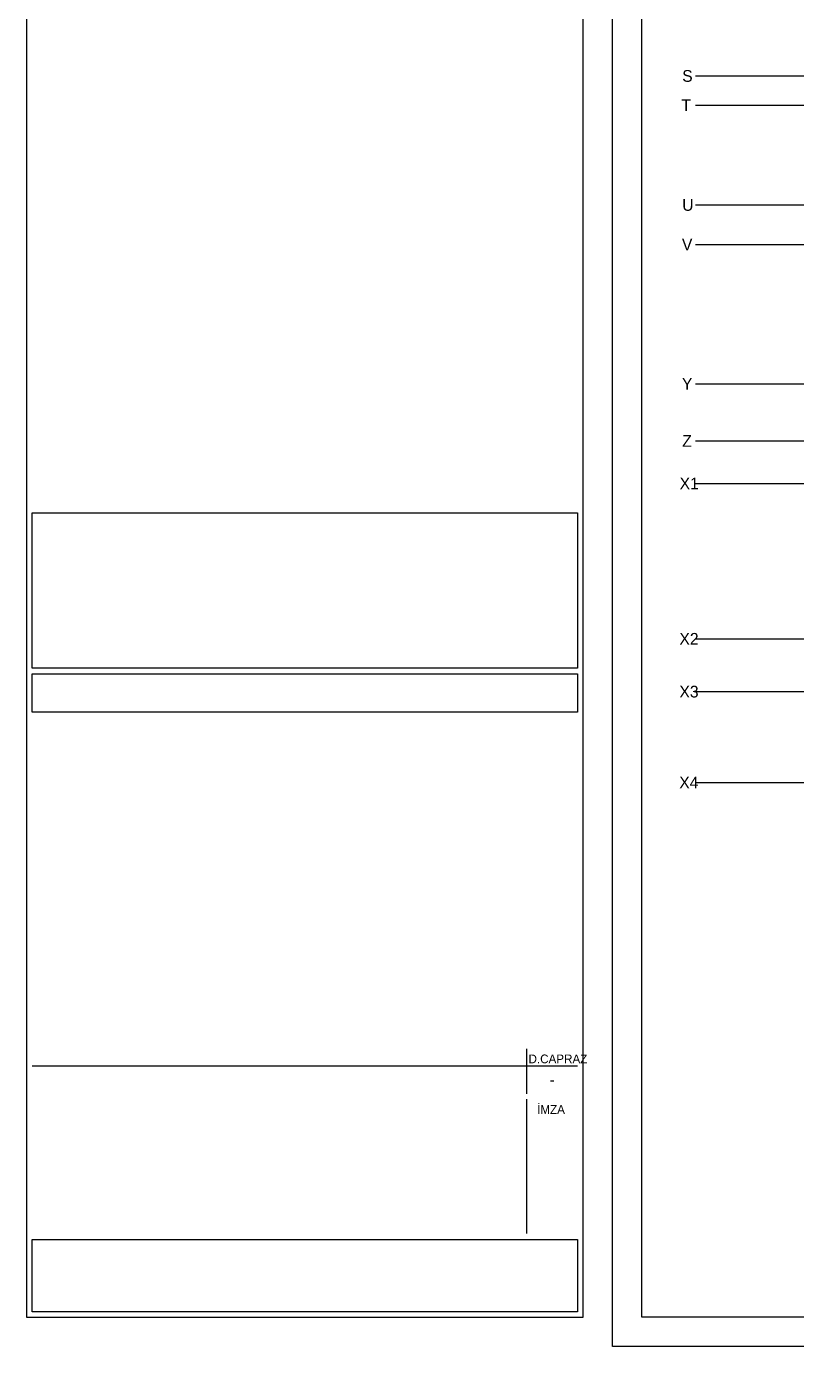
# Model space of a CAD drawing. Header units: millimetres. Extents: x -471670 to -452584, y -75378 to -66578.
# Drawn here: x -471670 to -469041, y -75378 to -70875 of the extents above; entities that cross this region are included whole.
import ezdxf

# ---------------------------------------------------------------- set-up
doc = ezdxf.new("R2010")
doc.units = ezdxf.units.MM
for name, color, linetype in [('KM Aks', 7, 'Continuous'), ('TABLO', 7, 'Continuous'), ('VM Aks Markası', 7, 'Continuous'), ('xref_antet-100$0$ANTET1', 7, 'Continuous'), ('xref_antet-100$0$ANTET2', 7, 'Continuous'), ('xref_antet-100$0$ANTETYAZI1', 7, 'Continuous'), ('xref_antet-100$0$ANTETYAZI11', 7, 'Continuous'), ('xref_antet-100$0$ANTETYAZI3', 7, 'Continuous'), ('xref_antet-100$0$CIZGI1', 7, 'Continuous')]:
    doc.layers.add(name, color=color, linetype=linetype)

msp = doc.modelspace()

# ---------------------------------------------------------------- linework, layer by layer
at = {"layer": 'KM Aks'}
for p, q in [((-469386.6, -71043.6), (-455515.4, -71043.6)), ((-469386.6, -71143.6), (-455515.4, -71143.6)), ((-469386.6, -71483.6), (-455515.4, -71483.6)), ((-469386.6, -71618.6), (-455515.4, -71618.6)), ((-469386.6, -72093.6), (-455515.4, -72093.6)), ((-469386.6, -72288.6), (-455515.4, -72288.6)), ((-469386.6, -72433.6), (-455515.4, -72433.6)), ((-469386.6, -72963.6), (-455515.4, -72963.6)), ((-469386.6, -73143.6), (-455515.4, -73143.6)), ((-469386.6, -73453.6), (-455515.4, -73453.6))]:
    msp.add_line(p, q, dxfattribs=at)
at = {"layer": 'TABLO'}
for points in [[(-469669.6, -66577.6), (-452583.6, -66577.6), (-452583.6, -75377.6), (-469669.6, -75377.6)], [(-469569.6, -66677.6), (-452683.6, -66677.6), (-452683.6, -75277.6), (-469569.6, -75277.6)]]:
    msp.add_lwpolyline(points, close=True, dxfattribs=at)
at = {"layer": 'xref_antet-100$0$ANTET1'}
msp.add_lwpolyline([(-469769.6, -75277.6), (-469769.6, -66677.6), (-471669.6, -66677.6), (-471669.6, -75277.6)], close=True, dxfattribs=at)
at = {"layer": 'xref_antet-100$0$ANTET2'}
for points in [[(-469789.4, -73063.1), (-471649.8, -73063.1), (-471649.8, -72533.3), (-469789.4, -72533.3)], [(-469789.4, -73213.6), (-471649.8, -73213.6), (-471649.8, -73082.9), (-469789.4, -73082.9)]]:
    msp.add_lwpolyline(points, close=True, dxfattribs=at)
msp.add_lwpolyline([(-469789.4, -75258.7), (-471649.8, -75258.7), (-471649.8, -75012.1), (-469789.4, -75012.1), (-469789.4, -75258.7), (-471649.8, -75258.7)], dxfattribs=at)
at = {"layer": 'xref_antet-100$0$CIZGI1'}
for p, q in [((-469963.4, -74361.7), (-469963.4, -74515.1)), ((-469789.4, -74420.8), (-471649.8, -74420.8)), ((-469963.4, -74533.5), (-469963.4, -74992.3))]:
    msp.add_line(p, q, dxfattribs=at)

# ---------------------------------------------------------------- texts
at = {"layer": 'VM Aks Markası'}
for s, p in [('S', (-469431.6, -71063.6)), ('T', (-469434.5, -71163.6)), ('U', (-469431.6, -71503.6)), ('V', (-469432.5, -71638.6)), ('Y', (-469432.5, -72113.6)), ('Z', (-469431.6, -72308.6)), ('X1', (-469440.3, -72453.6)), ('X2', (-469441.1, -72983.6)), ('X3', (-469441.1, -73163.6)), ('X4', (-469441.6, -73473.6))]:
    msp.add_text(s, height=40, dxfattribs=at).set_placement(p)
at = {"layer": 'xref_antet-100$0$ANTETYAZI1'}
msp.add_text('İMZA', height=29.69, dxfattribs=at).set_placement((-469926.7, -74583.8))
at = {"layer": 'xref_antet-100$0$ANTETYAZI11'}
msp.add_text('D.CAPRAZ', height=29.69, dxfattribs=at).set_placement((-469956, -74411.2))
at = {"layer": 'xref_antet-100$0$ANTETYAZI3'}
msp.add_text('-', height=39.6, dxfattribs=at).set_placement((-469883.9, -74487.3))

doc.saveas('drawing.dxf')
